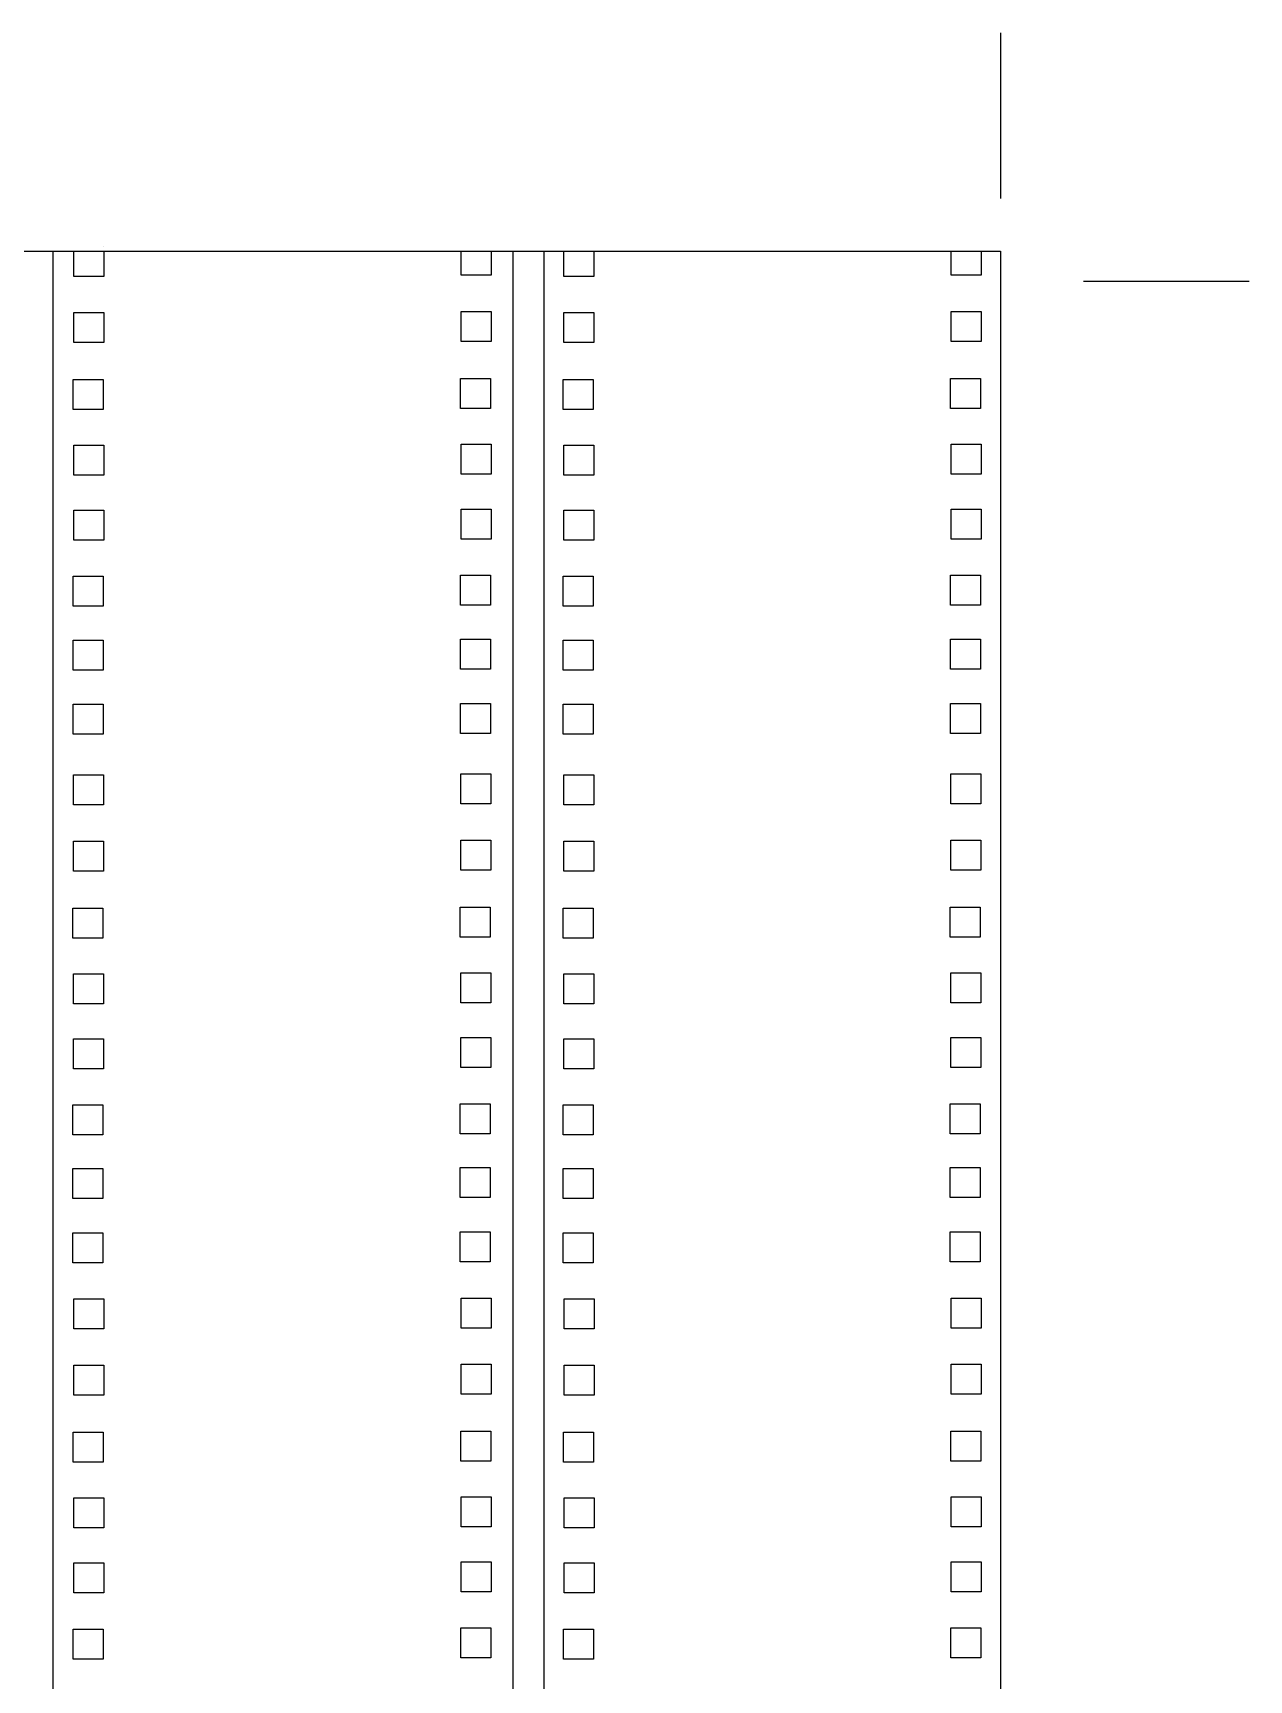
# Model space of a CAD drawing. Header units: millimetres. Extents: x 12 to 198, y -276 to -21.
# Drawn here: x 104.5 to 197.8, y -147.5 to -21.3 of the extents above; entities that cross this region are included whole.
import ezdxf

# ---------------------------------------------------------------- set-up
doc = ezdxf.new("R2010")
doc.units = ezdxf.units.MM

msp = doc.modelspace()

# ---------------------------------------------------------------- linework, layer by layer
at = {"color": 7, "linetype": 'Continuous'}
for p, q in [((178.71, -21.29), (178.71, -33.99)), ((109.96, -37.65), (109.96, -37.65)), ((29.79, -38.01), (177.22, -38.01)), ((106.06, -38.01), (106.06, -254.53)), ((107.66, -39.95), (107.66, -38.01)), ((107.66, -39.95), (107.66, -38.01)), ((109.96, -38.01), (109.96, -39.95)), ((109.96, -38.01), (109.96, -39.95)), ((137.36, -39.87), (137.36, -38.01)), ((137.36, -39.87), (137.36, -38.01)), ((139.66, -38.01), (139.66, -39.87)), ((139.66, -38.01), (139.66, -39.87)), ((141.33, -38.01), (141.33, -254.53)), ((143.69, -38.01), (143.69, -254.53)), ((145.24, -39.95), (145.24, -38.01)), ((145.24, -39.95), (145.24, -38.01)), ((147.54, -38.01), (147.54, -39.95)), ((147.54, -38.01), (147.54, -39.95)), ((174.92, -39.87), (174.92, -38.01)), ((174.92, -39.87), (174.92, -38.01)), ((177.22, -38.01), (177.22, -39.87)), ((177.22, -38.01), (178.71, -38.01)), ((177.22, -38.01), (177.22, -39.87)), ((178.71, -38.01), (178.71, -254.53)), ((109.96, -39.95), (107.66, -39.95)), ((109.96, -39.95), (107.66, -39.95)), ((139.66, -39.87), (137.36, -39.87)), ((139.66, -39.87), (137.36, -39.87)), ((147.54, -39.95), (145.24, -39.95)), ((147.54, -39.95), (145.24, -39.95)), ((177.22, -39.87), (174.92, -39.87)), ((177.22, -39.87), (174.92, -39.87)), ((197.76, -40.34), (185.06, -40.34)), ((107.66, -45.03), (107.66, -42.73)), ((107.66, -42.73), (109.96, -42.73)), ((107.66, -45.03), (107.66, -42.73)), ((107.66, -42.73), (109.96, -42.73)), ((109.96, -42.73), (109.96, -45.03)), ((109.96, -42.73), (109.96, -45.03)), ((137.36, -44.95), (137.36, -42.65)), ((137.36, -42.65), (139.66, -42.65)), ((137.36, -44.95), (137.36, -42.65)), ((137.36, -42.65), (139.66, -42.65)), ((139.66, -42.65), (139.66, -44.95)), ((139.66, -42.65), (139.66, -44.95)), ((145.24, -45.03), (145.24, -42.73)), ((145.24, -42.73), (147.54, -42.73)), ((145.24, -45.03), (145.24, -42.73)), ((145.24, -42.73), (147.54, -42.73)), ((147.54, -42.73), (147.54, -45.03)), ((147.54, -42.73), (147.54, -45.03)), ((174.92, -44.95), (174.92, -42.65)), ((174.92, -42.65), (177.22, -42.65)), ((174.92, -44.95), (174.92, -42.65)), ((174.92, -42.65), (177.22, -42.65)), ((177.22, -42.65), (177.22, -44.95)), ((177.22, -42.65), (177.22, -44.95)), ((109.96, -45.03), (107.66, -45.03)), ((109.96, -45.03), (107.66, -45.03)), ((139.66, -44.95), (137.36, -44.95)), ((139.66, -44.95), (137.36, -44.95)), ((147.54, -45.03), (145.24, -45.03)), ((147.54, -45.03), (145.24, -45.03)), ((177.22, -44.95), (174.92, -44.95)), ((177.22, -44.95), (174.92, -44.95)), ((107.61, -50.15), (107.61, -47.85)), ((107.61, -47.85), (109.91, -47.85)), ((107.61, -50.15), (107.61, -47.85)), ((107.61, -47.85), (109.91, -47.85)), ((109.91, -47.85), (109.91, -50.15)), ((109.91, -47.85), (109.91, -50.15)), ((137.32, -50.08), (137.32, -47.78)), ((137.32, -47.78), (139.62, -47.78)), ((137.32, -50.08), (137.32, -47.78)), ((137.32, -47.78), (139.62, -47.78)), ((139.62, -47.78), (139.62, -50.08)), ((139.62, -47.78), (139.62, -50.08)), ((145.19, -50.15), (145.19, -47.85)), ((145.19, -47.85), (147.49, -47.85)), ((145.19, -50.15), (145.19, -47.85)), ((145.19, -47.85), (147.49, -47.85)), ((147.49, -47.85), (147.49, -50.15)), ((147.49, -47.85), (147.49, -50.15)), ((174.87, -50.08), (174.87, -47.78)), ((174.87, -47.78), (177.17, -47.78)), ((174.87, -50.08), (174.87, -47.78)), ((174.87, -47.78), (177.17, -47.78)), ((177.17, -47.78), (177.17, -50.08)), ((177.17, -47.78), (177.17, -50.08)), ((109.91, -50.15), (107.61, -50.15)), ((109.91, -50.15), (107.61, -50.15)), ((139.62, -50.08), (137.32, -50.08)), ((139.62, -50.08), (137.32, -50.08)), ((147.49, -50.15), (145.19, -50.15)), ((147.49, -50.15), (145.19, -50.15)), ((177.17, -50.08), (174.87, -50.08)), ((177.17, -50.08), (174.87, -50.08)), ((107.66, -55.19), (107.66, -52.89)), ((107.66, -52.89), (109.96, -52.89)), ((107.66, -55.19), (107.66, -52.89)), ((107.66, -52.89), (109.96, -52.89)), ((109.96, -52.89), (109.96, -55.19)), ((109.96, -52.89), (109.96, -55.19)), ((137.36, -55.11), (137.36, -52.81)), ((137.36, -52.81), (139.66, -52.81)), ((137.36, -55.11), (137.36, -52.81)), ((137.36, -52.81), (139.66, -52.81)), ((139.66, -52.81), (139.66, -55.11)), ((139.66, -52.81), (139.66, -55.11)), ((145.24, -55.19), (145.24, -52.89)), ((145.24, -52.89), (147.54, -52.89)), ((145.24, -55.19), (145.24, -52.89)), ((145.24, -52.89), (147.54, -52.89)), ((147.54, -52.89), (147.54, -55.19)), ((147.54, -52.89), (147.54, -55.19)), ((174.92, -55.11), (174.92, -52.81)), ((174.92, -52.81), (177.22, -52.81)), ((174.92, -55.11), (174.92, -52.81)), ((174.92, -52.81), (177.22, -52.81)), ((177.22, -52.81), (177.22, -55.11)), ((177.22, -52.81), (177.22, -55.11)), ((109.96, -55.19), (107.66, -55.19)), ((109.96, -55.19), (107.66, -55.19)), ((139.66, -55.11), (137.36, -55.11)), ((139.66, -55.11), (137.36, -55.11)), ((147.54, -55.19), (145.24, -55.19)), ((147.54, -55.19), (145.24, -55.19)), ((177.22, -55.11), (174.92, -55.11)), ((177.22, -55.11), (174.92, -55.11)), ((107.66, -60.16), (107.66, -57.86)), ((107.66, -57.86), (109.96, -57.86)), ((107.66, -60.16), (107.66, -57.86)), ((107.66, -57.86), (109.96, -57.86)), ((109.96, -57.86), (109.96, -60.16)), ((109.96, -57.86), (109.96, -60.16)), ((137.36, -60.09), (137.36, -57.79)), ((137.36, -57.79), (139.66, -57.79)), ((137.36, -60.09), (137.36, -57.79)), ((137.36, -57.79), (139.66, -57.79)), ((139.66, -57.79), (139.66, -60.09)), ((139.66, -57.79), (139.66, -60.09)), ((145.24, -60.16), (145.24, -57.86)), ((145.24, -57.86), (147.54, -57.86)), ((145.24, -60.16), (145.24, -57.86)), ((145.24, -57.86), (147.54, -57.86)), ((147.54, -57.86), (147.54, -60.16)), ((147.54, -57.86), (147.54, -60.16)), ((174.92, -60.09), (174.92, -57.79)), ((174.92, -57.79), (177.22, -57.79)), ((174.92, -60.09), (174.92, -57.79)), ((174.92, -57.79), (177.22, -57.79)), ((177.22, -57.79), (177.22, -60.09)), ((177.22, -57.79), (177.22, -60.09)), ((109.96, -60.16), (107.66, -60.16)), ((109.96, -60.16), (107.66, -60.16)), ((139.66, -60.09), (137.36, -60.09)), ((139.66, -60.09), (137.36, -60.09)), ((147.54, -60.16), (145.24, -60.16)), ((147.54, -60.16), (145.24, -60.16)), ((177.22, -60.09), (174.92, -60.09)), ((177.22, -60.09), (174.92, -60.09)), ((107.61, -65.24), (107.61, -62.94)), ((107.61, -62.94), (109.91, -62.94)), ((107.61, -65.24), (107.61, -62.94)), ((107.61, -62.94), (109.91, -62.94)), ((109.91, -62.94), (109.91, -65.24)), ((109.91, -62.94), (109.91, -65.24)), ((137.32, -65.16), (137.32, -62.86)), ((137.32, -62.86), (139.62, -62.86)), ((137.32, -65.16), (137.32, -62.86)), ((137.32, -62.86), (139.62, -62.86)), ((139.62, -62.86), (139.62, -65.16)), ((139.62, -62.86), (139.62, -65.16)), ((145.19, -65.24), (145.19, -62.94)), ((145.19, -62.94), (147.49, -62.94)), ((145.19, -65.24), (145.19, -62.94)), ((145.19, -62.94), (147.49, -62.94)), ((147.49, -62.94), (147.49, -65.24)), ((147.49, -62.94), (147.49, -65.24)), ((174.87, -65.16), (174.87, -62.86)), ((174.87, -62.86), (177.17, -62.86)), ((174.87, -65.16), (174.87, -62.86)), ((174.87, -62.86), (177.17, -62.86)), ((177.17, -62.86), (177.17, -65.16)), ((177.17, -62.86), (177.17, -65.16)), ((109.91, -65.24), (107.61, -65.24)), ((109.91, -65.24), (107.61, -65.24)), ((139.62, -65.16), (137.32, -65.16)), ((139.62, -65.16), (137.32, -65.16)), ((147.49, -65.24), (145.19, -65.24)), ((147.49, -65.24), (145.19, -65.24)), ((177.17, -65.16), (174.87, -65.16)), ((177.17, -65.16), (174.87, -65.16)), ((107.61, -70.13), (107.61, -67.83)), ((107.61, -67.83), (109.91, -67.83)), ((107.61, -70.13), (107.61, -67.83)), ((107.61, -67.83), (109.91, -67.83)), ((109.91, -67.83), (109.91, -70.13)), ((109.91, -67.83), (109.91, -70.13)), ((137.32, -70.05), (137.32, -67.75)), ((137.32, -67.75), (139.62, -67.75)), ((137.32, -70.05), (137.32, -67.75)), ((137.32, -67.75), (139.62, -67.75)), ((139.62, -67.75), (139.62, -70.05)), ((139.62, -67.75), (139.62, -70.05)), ((145.19, -70.13), (145.19, -67.83)), ((145.19, -67.83), (147.49, -67.83)), ((145.19, -70.13), (145.19, -67.83)), ((145.19, -67.83), (147.49, -67.83)), ((147.49, -67.83), (147.49, -70.13)), ((147.49, -67.83), (147.49, -70.13)), ((174.87, -70.05), (174.87, -67.75)), ((174.87, -67.75), (177.17, -67.75)), ((174.87, -70.05), (174.87, -67.75)), ((174.87, -67.75), (177.17, -67.75)), ((177.17, -67.75), (177.17, -70.05)), ((177.17, -67.75), (177.17, -70.05)), ((109.91, -70.13), (107.61, -70.13)), ((109.91, -70.13), (107.61, -70.13)), ((139.62, -70.05), (137.32, -70.05)), ((139.62, -70.05), (137.32, -70.05)), ((147.49, -70.13), (145.19, -70.13)), ((147.49, -70.13), (145.19, -70.13)), ((177.17, -70.05), (174.87, -70.05)), ((177.17, -70.05), (174.87, -70.05)), ((107.61, -75.05), (107.61, -72.75)), ((107.61, -72.75), (109.91, -72.75)), ((107.61, -75.05), (107.61, -72.75)), ((107.61, -72.75), (109.91, -72.75)), ((109.91, -72.75), (109.91, -75.05)), ((109.91, -72.75), (109.91, -75.05)), ((137.32, -74.98), (137.32, -72.68)), ((137.32, -72.68), (139.62, -72.68)), ((137.32, -74.98), (137.32, -72.68)), ((137.32, -72.68), (139.62, -72.68)), ((139.62, -72.68), (139.62, -74.98)), ((139.62, -72.68), (139.62, -74.98)), ((145.19, -75.05), (145.19, -72.75)), ((145.19, -72.75), (147.49, -72.75)), ((145.19, -75.05), (145.19, -72.75)), ((145.19, -72.75), (147.49, -72.75)), ((147.49, -72.75), (147.49, -75.05)), ((147.49, -72.75), (147.49, -75.05)), ((174.87, -74.98), (174.87, -72.68)), ((174.87, -72.68), (177.17, -72.68)), ((174.87, -74.98), (174.87, -72.68)), ((174.87, -72.68), (177.17, -72.68)), ((177.17, -72.68), (177.17, -74.98)), ((177.17, -72.68), (177.17, -74.98)), ((109.91, -75.05), (107.61, -75.05)), ((109.91, -75.05), (107.61, -75.05)), ((139.62, -74.98), (137.32, -74.98)), ((139.62, -74.98), (137.32, -74.98)), ((147.49, -75.05), (145.19, -75.05)), ((147.49, -75.05), (145.19, -75.05)), ((177.17, -74.98), (174.87, -74.98)), ((177.17, -74.98), (174.87, -74.98)), ((107.63, -80.46), (107.63, -78.16)), ((107.63, -78.16), (109.93, -78.16)), ((107.63, -80.46), (107.63, -78.16)), ((107.63, -78.16), (109.93, -78.16)), ((109.93, -78.16), (109.93, -80.46)), ((109.93, -78.16), (109.93, -80.46)), ((137.34, -80.38), (137.34, -78.08)), ((137.34, -78.08), (139.64, -78.08)), ((137.34, -80.38), (137.34, -78.08)), ((137.34, -78.08), (139.64, -78.08)), ((139.64, -78.08), (139.64, -80.38)), ((139.64, -78.08), (139.64, -80.38)), ((145.22, -80.46), (145.22, -78.16)), ((145.22, -78.16), (147.52, -78.16)), ((145.22, -80.46), (145.22, -78.16)), ((145.22, -78.16), (147.52, -78.16)), ((147.52, -78.16), (147.52, -80.46)), ((147.52, -78.16), (147.52, -80.46)), ((174.9, -80.38), (174.9, -78.08)), ((174.9, -78.08), (177.2, -78.08)), ((174.9, -80.38), (174.9, -78.08)), ((174.9, -78.08), (177.2, -78.08)), ((177.2, -78.08), (177.2, -80.38)), ((177.2, -78.08), (177.2, -80.38)), ((109.93, -80.46), (107.63, -80.46)), ((109.93, -80.46), (107.63, -80.46)), ((139.64, -80.38), (137.34, -80.38)), ((139.64, -80.38), (137.34, -80.38)), ((147.52, -80.46), (145.22, -80.46)), ((147.52, -80.46), (145.22, -80.46)), ((177.2, -80.38), (174.9, -80.38)), ((177.2, -80.38), (174.9, -80.38)), ((107.63, -85.54), (107.63, -83.24)), ((107.63, -83.24), (109.93, -83.24)), ((107.63, -85.54), (107.63, -83.24)), ((107.63, -83.24), (109.93, -83.24)), ((109.93, -83.24), (109.93, -85.54)), ((109.93, -83.24), (109.93, -85.54)), ((137.34, -85.46), (137.34, -83.16)), ((137.34, -83.16), (139.64, -83.16)), ((137.34, -85.46), (137.34, -83.16)), ((137.34, -83.16), (139.64, -83.16)), ((139.64, -83.16), (139.64, -85.46)), ((139.64, -83.16), (139.64, -85.46)), ((145.22, -85.54), (145.22, -83.24)), ((145.22, -83.24), (147.52, -83.24)), ((145.22, -85.54), (145.22, -83.24)), ((145.22, -83.24), (147.52, -83.24)), ((147.52, -83.24), (147.52, -85.54)), ((147.52, -83.24), (147.52, -85.54)), ((174.9, -85.46), (174.9, -83.16)), ((174.9, -83.16), (177.2, -83.16)), ((174.9, -85.46), (174.9, -83.16)), ((174.9, -83.16), (177.2, -83.16)), ((177.2, -83.16), (177.2, -85.46)), ((177.2, -83.16), (177.2, -85.46)), ((109.93, -85.54), (107.63, -85.54)), ((109.93, -85.54), (107.63, -85.54)), ((139.64, -85.46), (137.34, -85.46)), ((139.64, -85.46), (137.34, -85.46)), ((147.52, -85.54), (145.22, -85.54)), ((147.52, -85.54), (145.22, -85.54)), ((177.2, -85.46), (174.9, -85.46)), ((177.2, -85.46), (174.9, -85.46)), ((107.59, -90.67), (107.59, -88.37)), ((107.59, -88.37), (109.89, -88.37)), ((107.59, -90.67), (107.59, -88.37)), ((107.59, -88.37), (109.89, -88.37)), ((109.89, -88.37), (109.89, -90.67)), ((109.89, -88.37), (109.89, -90.67)), ((137.29, -90.59), (137.29, -88.29)), ((137.29, -88.29), (139.59, -88.29)), ((137.29, -90.59), (137.29, -88.29)), ((137.29, -88.29), (139.59, -88.29)), ((139.59, -88.29), (139.59, -90.59)), ((139.59, -88.29), (139.59, -90.59)), ((145.17, -90.67), (145.17, -88.37)), ((145.17, -88.37), (147.47, -88.37)), ((145.17, -90.67), (145.17, -88.37)), ((145.17, -88.37), (147.47, -88.37)), ((147.47, -88.37), (147.47, -90.67)), ((147.47, -88.37), (147.47, -90.67)), ((174.85, -90.59), (174.85, -88.29)), ((174.85, -88.29), (177.15, -88.29)), ((174.85, -90.59), (174.85, -88.29)), ((174.85, -88.29), (177.15, -88.29)), ((177.15, -88.29), (177.15, -90.59)), ((177.15, -88.29), (177.15, -90.59)), ((109.89, -90.67), (107.59, -90.67)), ((109.89, -90.67), (107.59, -90.67)), ((139.59, -90.59), (137.29, -90.59)), ((139.59, -90.59), (137.29, -90.59)), ((147.47, -90.67), (145.17, -90.67)), ((147.47, -90.67), (145.17, -90.67)), ((177.15, -90.59), (174.85, -90.59)), ((177.15, -90.59), (174.85, -90.59)), ((107.63, -95.7), (107.63, -93.4)), ((107.63, -93.4), (109.93, -93.4)), ((107.63, -95.7), (107.63, -93.4)), ((107.63, -93.4), (109.93, -93.4)), ((109.93, -93.4), (109.93, -95.7)), ((109.93, -93.4), (109.93, -95.7)), ((137.34, -95.63), (137.34, -93.33)), ((137.34, -93.33), (139.64, -93.33)), ((137.34, -95.63), (137.34, -93.33)), ((137.34, -93.33), (139.64, -93.33)), ((139.64, -93.33), (139.64, -95.63)), ((139.64, -93.33), (139.64, -95.63)), ((145.22, -95.7), (145.22, -93.4)), ((145.22, -93.4), (147.52, -93.4)), ((145.22, -95.7), (145.22, -93.4)), ((145.22, -93.4), (147.52, -93.4)), ((147.52, -93.4), (147.52, -95.7)), ((147.52, -93.4), (147.52, -95.7)), ((174.9, -95.63), (174.9, -93.33)), ((174.9, -93.33), (177.2, -93.33)), ((174.9, -95.63), (174.9, -93.33)), ((174.9, -93.33), (177.2, -93.33)), ((177.2, -93.33), (177.2, -95.63)), ((177.2, -93.33), (177.2, -95.63)), ((109.93, -95.7), (107.63, -95.7)), ((109.93, -95.7), (107.63, -95.7)), ((139.64, -95.63), (137.34, -95.63)), ((139.64, -95.63), (137.34, -95.63)), ((147.52, -95.7), (145.22, -95.7)), ((147.52, -95.7), (145.22, -95.7)), ((177.2, -95.63), (174.9, -95.63)), ((177.2, -95.63), (174.9, -95.63)), ((107.63, -100.68), (107.63, -98.38)), ((107.63, -98.38), (109.93, -98.38)), ((107.63, -100.68), (107.63, -98.38)), ((107.63, -98.38), (109.93, -98.38)), ((109.93, -98.38), (109.93, -100.68)), ((109.93, -98.38), (109.93, -100.68)), ((137.34, -100.6), (137.34, -98.3)), ((137.34, -98.3), (139.64, -98.3)), ((137.34, -100.6), (137.34, -98.3)), ((137.34, -98.3), (139.64, -98.3)), ((139.64, -98.3), (139.64, -100.6)), ((139.64, -98.3), (139.64, -100.6)), ((145.22, -100.68), (145.22, -98.38)), ((145.22, -98.38), (147.52, -98.38)), ((145.22, -100.68), (145.22, -98.38)), ((145.22, -98.38), (147.52, -98.38)), ((147.52, -98.38), (147.52, -100.68)), ((147.52, -98.38), (147.52, -100.68)), ((174.9, -100.6), (174.9, -98.3)), ((174.9, -98.3), (177.2, -98.3)), ((174.9, -100.6), (174.9, -98.3)), ((174.9, -98.3), (177.2, -98.3)), ((177.2, -98.3), (177.2, -100.6)), ((177.2, -98.3), (177.2, -100.6)), ((109.93, -100.68), (107.63, -100.68)), ((109.93, -100.68), (107.63, -100.68)), ((139.64, -100.6), (137.34, -100.6)), ((139.64, -100.6), (137.34, -100.6)), ((147.52, -100.68), (145.22, -100.68)), ((147.52, -100.68), (145.22, -100.68)), ((177.2, -100.6), (174.9, -100.6)), ((177.2, -100.6), (174.9, -100.6)), ((107.59, -105.75), (107.59, -103.45)), ((107.59, -103.45), (109.89, -103.45)), ((107.59, -105.75), (107.59, -103.45)), ((107.59, -103.45), (109.89, -103.45)), ((109.89, -103.45), (109.89, -105.75)), ((109.89, -103.45), (109.89, -105.75)), ((137.29, -105.68), (137.29, -103.38)), ((137.29, -103.38), (139.59, -103.38)), ((137.29, -105.68), (137.29, -103.38)), ((137.29, -103.38), (139.59, -103.38)), ((139.59, -103.38), (139.59, -105.68)), ((139.59, -103.38), (139.59, -105.68)), ((145.17, -105.75), (145.17, -103.45)), ((145.17, -103.45), (147.47, -103.45)), ((145.17, -105.75), (145.17, -103.45)), ((145.17, -103.45), (147.47, -103.45)), ((147.47, -103.45), (147.47, -105.75)), ((147.47, -103.45), (147.47, -105.75)), ((174.85, -105.68), (174.85, -103.38)), ((174.85, -103.38), (177.15, -103.38)), ((174.85, -105.68), (174.85, -103.38)), ((174.85, -103.38), (177.15, -103.38)), ((177.15, -103.38), (177.15, -105.68)), ((177.15, -103.38), (177.15, -105.68)), ((109.89, -105.75), (107.59, -105.75)), ((109.89, -105.75), (107.59, -105.75)), ((139.59, -105.68), (137.29, -105.68)), ((139.59, -105.68), (137.29, -105.68)), ((147.47, -105.75), (145.17, -105.75)), ((147.47, -105.75), (145.17, -105.75)), ((177.15, -105.68), (174.85, -105.68)), ((177.15, -105.68), (174.85, -105.68)), ((107.59, -110.64), (107.59, -108.34)), ((107.59, -108.34), (109.89, -108.34)), ((107.59, -110.64), (107.59, -108.34)), ((107.59, -108.34), (109.89, -108.34)), ((109.89, -108.34), (109.89, -110.64)), ((109.89, -108.34), (109.89, -110.64)), ((137.29, -110.56), (137.29, -108.26)), ((137.29, -108.26), (139.59, -108.26)), ((137.29, -110.56), (137.29, -108.26)), ((137.29, -108.26), (139.59, -108.26)), ((139.59, -108.26), (139.59, -110.56)), ((139.59, -108.26), (139.59, -110.56)), ((145.17, -110.64), (145.17, -108.34)), ((145.17, -108.34), (147.47, -108.34)), ((145.17, -110.64), (145.17, -108.34)), ((145.17, -108.34), (147.47, -108.34)), ((147.47, -108.34), (147.47, -110.64)), ((147.47, -108.34), (147.47, -110.64)), ((174.85, -110.56), (174.85, -108.26)), ((174.85, -108.26), (177.15, -108.26)), ((174.85, -110.56), (174.85, -108.26)), ((174.85, -108.26), (177.15, -108.26)), ((177.15, -108.26), (177.15, -110.56)), ((177.15, -108.26), (177.15, -110.56)), ((109.89, -110.64), (107.59, -110.64)), ((109.89, -110.64), (107.59, -110.64)), ((139.59, -110.56), (137.29, -110.56)), ((139.59, -110.56), (137.29, -110.56)), ((147.47, -110.64), (145.17, -110.64)), ((147.47, -110.64), (145.17, -110.64)), ((177.15, -110.56), (174.85, -110.56)), ((177.15, -110.56), (174.85, -110.56)), ((107.59, -115.57), (107.59, -113.27)), ((107.59, -113.27), (109.89, -113.27)), ((107.59, -115.57), (107.59, -113.27)), ((107.59, -113.27), (109.89, -113.27)), ((109.89, -113.27), (109.89, -115.57)), ((109.89, -113.27), (109.89, -115.57)), ((137.29, -115.49), (137.29, -113.19)), ((137.29, -113.19), (139.59, -113.19)), ((137.29, -115.49), (137.29, -113.19)), ((137.29, -113.19), (139.59, -113.19)), ((139.59, -113.19), (139.59, -115.49)), ((139.59, -113.19), (139.59, -115.49)), ((145.17, -115.57), (145.17, -113.27)), ((145.17, -113.27), (147.47, -113.27)), ((145.17, -115.57), (145.17, -113.27)), ((145.17, -113.27), (147.47, -113.27)), ((147.47, -113.27), (147.47, -115.57)), ((147.47, -113.27), (147.47, -115.57)), ((174.85, -115.49), (174.85, -113.19)), ((174.85, -113.19), (177.15, -113.19)), ((174.85, -115.49), (174.85, -113.19)), ((174.85, -113.19), (177.15, -113.19)), ((177.15, -113.19), (177.15, -115.49)), ((177.15, -113.19), (177.15, -115.49)), ((109.89, -115.57), (107.59, -115.57)), ((109.89, -115.57), (107.59, -115.57)), ((139.59, -115.49), (137.29, -115.49)), ((139.59, -115.49), (137.29, -115.49)), ((147.47, -115.57), (145.17, -115.57)), ((147.47, -115.57), (145.17, -115.57)), ((177.15, -115.49), (174.85, -115.49)), ((177.15, -115.49), (174.85, -115.49)), ((107.67, -120.63), (107.67, -118.33)), ((107.67, -118.33), (109.97, -118.33)), ((107.67, -120.63), (107.67, -118.33)), ((107.67, -118.33), (109.97, -118.33)), ((109.97, -118.33), (109.97, -120.63)), ((109.97, -118.33), (109.97, -120.63)), ((137.37, -120.56), (137.37, -118.26)), ((137.37, -118.26), (139.67, -118.26)), ((137.37, -120.56), (137.37, -118.26)), ((137.37, -118.26), (139.67, -118.26)), ((139.67, -118.26), (139.67, -120.56)), ((139.67, -118.26), (139.67, -120.56)), ((145.25, -120.63), (145.25, -118.33)), ((145.25, -118.33), (147.55, -118.33)), ((145.25, -120.63), (145.25, -118.33)), ((145.25, -118.33), (147.55, -118.33)), ((147.55, -118.33), (147.55, -120.63)), ((147.55, -118.33), (147.55, -120.63)), ((174.93, -120.56), (174.93, -118.26)), ((174.93, -118.26), (177.23, -118.26)), ((174.93, -120.56), (174.93, -118.26)), ((174.93, -118.26), (177.23, -118.26)), ((177.23, -118.26), (177.23, -120.56)), ((177.23, -118.26), (177.23, -120.56)), ((109.97, -120.63), (107.67, -120.63)), ((109.97, -120.63), (107.67, -120.63)), ((139.67, -120.56), (137.37, -120.56)), ((139.67, -120.56), (137.37, -120.56)), ((147.55, -120.63), (145.25, -120.63)), ((147.55, -120.63), (145.25, -120.63)), ((177.23, -120.56), (174.93, -120.56)), ((177.23, -120.56), (174.93, -120.56)), ((107.67, -125.71), (107.67, -123.41)), ((107.67, -123.41), (109.97, -123.41)), ((107.67, -125.71), (107.67, -123.41)), ((107.67, -123.41), (109.97, -123.41)), ((109.97, -123.41), (109.97, -125.71)), ((109.97, -123.41), (109.97, -125.71)), ((137.37, -125.63), (137.37, -123.33)), ((137.37, -123.33), (139.67, -123.33)), ((137.37, -125.63), (137.37, -123.33)), ((137.37, -123.33), (139.67, -123.33)), ((139.67, -123.33), (139.67, -125.63)), ((139.67, -123.33), (139.67, -125.63)), ((145.25, -125.71), (145.25, -123.41)), ((145.25, -123.41), (147.55, -123.41)), ((145.25, -125.71), (145.25, -123.41)), ((145.25, -123.41), (147.55, -123.41)), ((147.55, -123.41), (147.55, -125.71)), ((147.55, -123.41), (147.55, -125.71)), ((174.93, -125.63), (174.93, -123.33)), ((174.93, -123.33), (177.23, -123.33)), ((174.93, -125.63), (174.93, -123.33)), ((174.93, -123.33), (177.23, -123.33)), ((177.23, -123.33), (177.23, -125.63)), ((177.23, -123.33), (177.23, -125.63)), ((109.97, -125.71), (107.67, -125.71)), ((109.97, -125.71), (107.67, -125.71)), ((139.67, -125.63), (137.37, -125.63)), ((139.67, -125.63), (137.37, -125.63)), ((147.55, -125.71), (145.25, -125.71)), ((147.55, -125.71), (145.25, -125.71)), ((177.23, -125.63), (174.93, -125.63)), ((177.23, -125.63), (174.93, -125.63)), ((107.62, -130.84), (107.62, -128.54)), ((107.62, -128.54), (109.92, -128.54)), ((107.62, -130.84), (107.62, -128.54)), ((107.62, -128.54), (109.92, -128.54)), ((109.92, -128.54), (109.92, -130.84)), ((109.92, -128.54), (109.92, -130.84)), ((137.33, -130.76), (137.33, -128.46)), ((137.33, -128.46), (139.63, -128.46)), ((137.33, -130.76), (137.33, -128.46)), ((137.33, -128.46), (139.63, -128.46)), ((139.63, -128.46), (139.63, -130.76)), ((139.63, -128.46), (139.63, -130.76)), ((145.21, -130.84), (145.21, -128.54)), ((145.21, -128.54), (147.51, -128.54)), ((145.21, -130.84), (145.21, -128.54)), ((145.21, -128.54), (147.51, -128.54)), ((147.51, -128.54), (147.51, -130.84)), ((147.51, -128.54), (147.51, -130.84)), ((174.89, -130.76), (174.89, -128.46)), ((174.89, -128.46), (177.19, -128.46)), ((174.89, -130.76), (174.89, -128.46)), ((174.89, -128.46), (177.19, -128.46)), ((177.19, -128.46), (177.19, -130.76)), ((177.19, -128.46), (177.19, -130.76)), ((109.92, -130.84), (107.62, -130.84)), ((109.92, -130.84), (107.62, -130.84)), ((139.63, -130.76), (137.33, -130.76)), ((139.63, -130.76), (137.33, -130.76)), ((147.51, -130.84), (145.21, -130.84)), ((147.51, -130.84), (145.21, -130.84)), ((177.19, -130.76), (174.89, -130.76)), ((177.19, -130.76), (174.89, -130.76)), ((107.67, -135.88), (107.67, -133.58)), ((107.67, -133.58), (109.97, -133.58)), ((107.67, -135.88), (107.67, -133.58)), ((107.67, -133.58), (109.97, -133.58)), ((109.97, -133.58), (109.97, -135.88)), ((109.97, -133.58), (109.97, -135.88)), ((137.37, -135.8), (137.37, -133.5)), ((137.37, -133.5), (139.67, -133.5)), ((137.37, -135.8), (137.37, -133.5)), ((137.37, -133.5), (139.67, -133.5)), ((139.67, -133.5), (139.67, -135.8)), ((139.67, -133.5), (139.67, -135.8)), ((145.25, -135.88), (145.25, -133.58)), ((145.25, -133.58), (147.55, -133.58)), ((145.25, -135.88), (145.25, -133.58)), ((145.25, -133.58), (147.55, -133.58)), ((147.55, -133.58), (147.55, -135.88)), ((147.55, -133.58), (147.55, -135.88)), ((174.93, -135.8), (174.93, -133.5)), ((174.93, -133.5), (177.23, -133.5)), ((174.93, -135.8), (174.93, -133.5)), ((174.93, -133.5), (177.23, -133.5)), ((177.23, -133.5), (177.23, -135.8)), ((177.23, -133.5), (177.23, -135.8)), ((109.97, -135.88), (107.67, -135.88)), ((109.97, -135.88), (107.67, -135.88)), ((139.67, -135.8), (137.37, -135.8)), ((139.67, -135.8), (137.37, -135.8)), ((147.55, -135.88), (145.25, -135.88)), ((147.55, -135.88), (145.25, -135.88)), ((177.23, -135.8), (174.93, -135.8)), ((177.23, -135.8), (174.93, -135.8)), ((107.67, -140.85), (107.67, -138.55)), ((107.67, -138.55), (109.97, -138.55)), ((107.67, -140.85), (107.67, -138.55)), ((107.67, -138.55), (109.97, -138.55)), ((109.97, -138.55), (109.97, -140.85)), ((109.97, -138.55), (109.97, -140.85)), ((137.37, -140.77), (137.37, -138.47)), ((137.37, -138.47), (139.67, -138.47)), ((137.37, -140.77), (137.37, -138.47)), ((137.37, -138.47), (139.67, -138.47)), ((139.67, -138.47), (139.67, -140.77)), ((139.67, -138.47), (139.67, -140.77)), ((145.25, -140.85), (145.25, -138.55)), ((145.25, -138.55), (147.55, -138.55)), ((145.25, -140.85), (145.25, -138.55)), ((145.25, -138.55), (147.55, -138.55)), ((147.55, -138.55), (147.55, -140.85)), ((147.55, -138.55), (147.55, -140.85)), ((174.93, -140.77), (174.93, -138.47)), ((174.93, -138.47), (177.23, -138.47)), ((174.93, -140.77), (174.93, -138.47)), ((174.93, -138.47), (177.23, -138.47)), ((177.23, -138.47), (177.23, -140.77)), ((177.23, -138.47), (177.23, -140.77)), ((109.97, -140.85), (107.67, -140.85)), ((109.97, -140.85), (107.67, -140.85)), ((139.67, -140.77), (137.37, -140.77)), ((139.67, -140.77), (137.37, -140.77)), ((147.55, -140.85), (145.25, -140.85)), ((147.55, -140.85), (145.25, -140.85)), ((177.23, -140.77), (174.93, -140.77)), ((177.23, -140.77), (174.93, -140.77)), ((107.62, -145.93), (107.62, -143.63)), ((107.62, -143.63), (109.92, -143.63)), ((107.62, -145.93), (107.62, -143.63)), ((107.62, -143.63), (109.92, -143.63)), ((109.92, -143.63), (109.92, -145.93)), ((109.92, -143.63), (109.92, -145.93)), ((137.33, -145.85), (137.33, -143.55)), ((137.33, -143.55), (139.63, -143.55)), ((137.33, -145.85), (137.33, -143.55)), ((137.33, -143.55), (139.63, -143.55)), ((139.63, -143.55), (139.63, -145.85)), ((139.63, -143.55), (139.63, -145.85)), ((145.21, -145.93), (145.21, -143.63)), ((145.21, -143.63), (147.51, -143.63)), ((145.21, -145.93), (145.21, -143.63)), ((145.21, -143.63), (147.51, -143.63)), ((147.51, -143.63), (147.51, -145.93)), ((147.51, -143.63), (147.51, -145.93)), ((174.89, -145.85), (174.89, -143.55)), ((174.89, -143.55), (177.19, -143.55)), ((174.89, -145.85), (174.89, -143.55)), ((174.89, -143.55), (177.19, -143.55)), ((177.19, -143.55), (177.19, -145.85)), ((177.19, -143.55), (177.19, -145.85)), ((109.92, -145.93), (107.62, -145.93)), ((109.92, -145.93), (107.62, -145.93)), ((139.63, -145.85), (137.33, -145.85)), ((139.63, -145.85), (137.33, -145.85)), ((147.51, -145.93), (145.21, -145.93)), ((147.51, -145.93), (145.21, -145.93)), ((177.19, -145.85), (174.89, -145.85)), ((177.19, -145.85), (174.89, -145.85))]:
    msp.add_line(p, q, dxfattribs=at)

doc.saveas('drawing.dxf')
